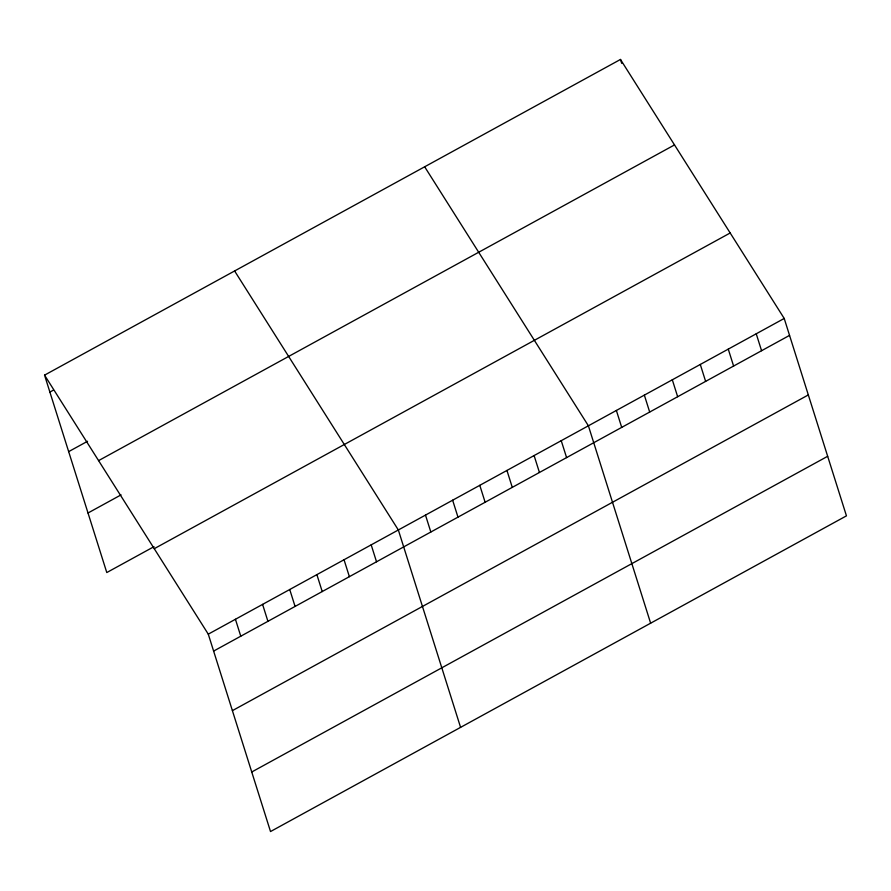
<?xml version="1.0" encoding="UTF-8"?>
<svg xmlns="http://www.w3.org/2000/svg" width="891" height="891" viewBox="0 0 891 891"><rect width="100%" height="100%" fill="white"/><g stroke="black" fill="none" stroke-linecap="round" stroke-linejoin="round"><path stroke-width="1.34" d="M44.55 375.144L620.481 59.452L784.214 318.455L846.45 515.856L270.519 831.548L208.282 634.158L44.55 375.144L106.786 572.545L154.009 546.662M49.885 392.073L53.427 390.135M68.663 451.626L87.552 441.279M98.578 460.625L674.509 144.921M88.009 512.993L121.065 494.873M154.254 548.689L730.175 232.985M208.282 634.158L784.214 318.455M213.617 651.087L789.549 335.384M232.395 710.639L808.326 394.936M251.741 771.996L827.672 456.292M424.662 166.784L588.394 425.798L650.63 623.188M234.611 270.964L398.344 529.978L460.58 727.368M756.236 333.791L761.571 350.72M728.259 349.127L733.605 366.056M620.481 59.452L621.706 63.35M700.293 364.464L705.627 381.381M672.315 379.789L677.65 396.718M644.349 395.125L649.684 412.054M616.372 410.461L621.706 427.39M561.241 440.677L566.587 457.606M534.099 455.557L539.434 472.486M506.946 470.448L512.28 487.377M479.792 485.328L485.127 502.257M452.639 500.207L457.974 517.136M425.486 515.098L430.832 532.016M371.191 544.858L376.525 561.787M344.037 559.737L349.372 576.666M316.884 574.628L322.219 591.557M289.731 589.508L295.077 606.437M262.589 604.388L267.924 621.317M235.436 619.278L240.77 636.207"/></g></svg>
